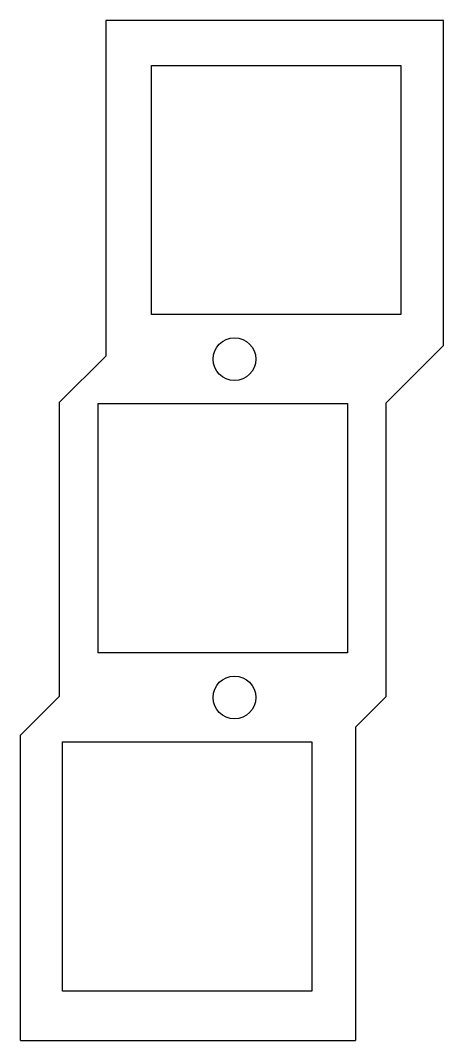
# Model space of a CAD drawing. Header units: millimetres. Extents: x 72.8 to 96.6, y -123.4 to -66.1.
import ezdxf

# ---------------------------------------------------------------- set-up
doc = ezdxf.new("R2010")
doc.units = ezdxf.units.MM
doc.layers.add('Edge.Cuts', color=254, linetype='CONTINUOUS', true_color=0xd0d2cd)

msp = doc.modelspace()

# ---------------------------------------------------------------- linework, layer by layer
at = {"layer": 'Edge.Cuts', "linetype": 'CONTINUOUS'}
for p, q in [((96.6, -66.15), (77.65, -66.15)), ((77.65, -66.15), (77.65, -85)), ((96.6, -84.4), (96.6, -66.15)), ((80.21, -68.675), (94.21, -68.675)), ((80.21, -82.675), (80.21, -68.675)), ((94.21, -68.675), (94.21, -82.675)), ((94.21, -82.675), (80.21, -82.675)), ((96.6, -84.4), (93.35, -87.65)), ((75.05, -87.6), (77.65, -85)), ((75.05, -104.1), (75.05, -87.6)), ((93.35, -87.65), (93.35, -104.15)), ((77.21, -87.675), (91.21, -87.675)), ((77.21, -101.675), (77.21, -87.675)), ((91.21, -87.675), (91.21, -101.675)), ((91.21, -101.675), (77.21, -101.675)), ((72.85, -106.3), (75.05, -104.1)), ((91.65, -105.85), (93.35, -104.15)), ((91.65, -105.85), (91.65, -123.45)), ((72.85, -123.45), (72.85, -106.3)), ((75.21, -106.675), (89.21, -106.675)), ((75.21, -120.675), (75.21, -106.675)), ((89.21, -106.675), (89.21, -120.675)), ((89.21, -120.675), (75.21, -120.675)), ((72.85, -123.45), (91.65, -123.45))]:
    msp.add_line(p, q, dxfattribs=at)
at = {"layer": 'Edge.Cuts'}
for centre in [(84.86, -85.175), (84.86, -104.175)]:
    msp.add_circle(centre, 1.2, dxfattribs=at)

doc.saveas('drawing.dxf')
